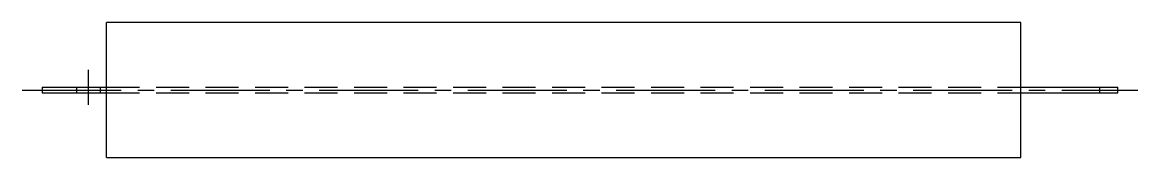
# Model space of a CAD drawing. Header units: millimetres. Extents: x -11137 to 17544, y -5373 to 15400.
# Drawn here: x -10403 to -9558, y 15298 to 15400 of the extents above; entities that cross this region are included whole.
import ezdxf

# ---------------------------------------------------------------- set-up
doc = ezdxf.new("R2010")
doc.units = ezdxf.units.MM
doc.header["$LTSCALE"] = 100
doc.header["$MEASUREMENT"] = 0
doc.linetypes.add('CENTER2', pattern=[1.125, 0.75, -0.125, 0.125, -0.125])
doc.linetypes.add('HIDDEN', pattern=[0.375, 0.25, -0.125])
for name, color, linetype in [('EM-PJ-CENTRO', 10, 'CENTER2'), ('EM-PJ-CONTORNO', 3, 'Continuous'), ('EM-PJ-TRACEJADA', 1, 'HIDDEN')]:
    doc.layers.add(name, color=color, linetype=linetype)

# ---------------------------------------------------------------- blocks, each defined once
blk = doc.blocks.new('A$C8fea8cd6')
at = {"layer": 'EM-PJ-CENTRO'}
for p, q in [((-780, 15.43), (-780, -10.87)), ((-830, 0.34), (15, 0.34))]:
    blk.add_line(p, q, dxfattribs=at)
at = {"layer": 'EM-PJ-CONTORNO'}
for p, q in [((-766.1, -50.66), (-766.1, 51.34)), ((-73.6, 51.34), (-766.1, 51.34)), ((-73.6, -50.66), (-73.6, 51.34)), ((-815, 2.49), (-766.1, 2.49)), ((-815, 2.49), (-815, -1.81)), ((-73.6, 2.49), (-9, 2.49)), ((-14, 2.49), (-14, -1.81)), ((-9, 2.49), (0, 2.49)), ((0, -1.81), (0, 2.49)), ((-815, -1.81), (-766.1, -1.81)), ((-73.6, -1.81), (-9, -1.81)), ((-9, -1.81), (0, -1.81)), ((-766.1, -50.66), (-73.6, -50.66))]:
    blk.add_line(p, q, dxfattribs=at)
at = {"layer": 'EM-PJ-TRACEJADA'}
for p, q in [((-789, 2.49), (-789, -1.81)), ((-771, 2.49), (-771, -1.81)), ((-766.1, 2.49), (-73.6, 2.49)), ((-766.1, -1.81), (-73.6, -1.81))]:
    blk.add_line(p, q, dxfattribs=at)

msp = doc.modelspace()

# ---------------------------------------------------------------- block references
at = {"layer": 'EM-PJ-CONTORNO'}
msp.add_blockref('A$C8fea8cd6', (-9573.114, 15348.681), dxfattribs=at)

doc.saveas('drawing.dxf')
